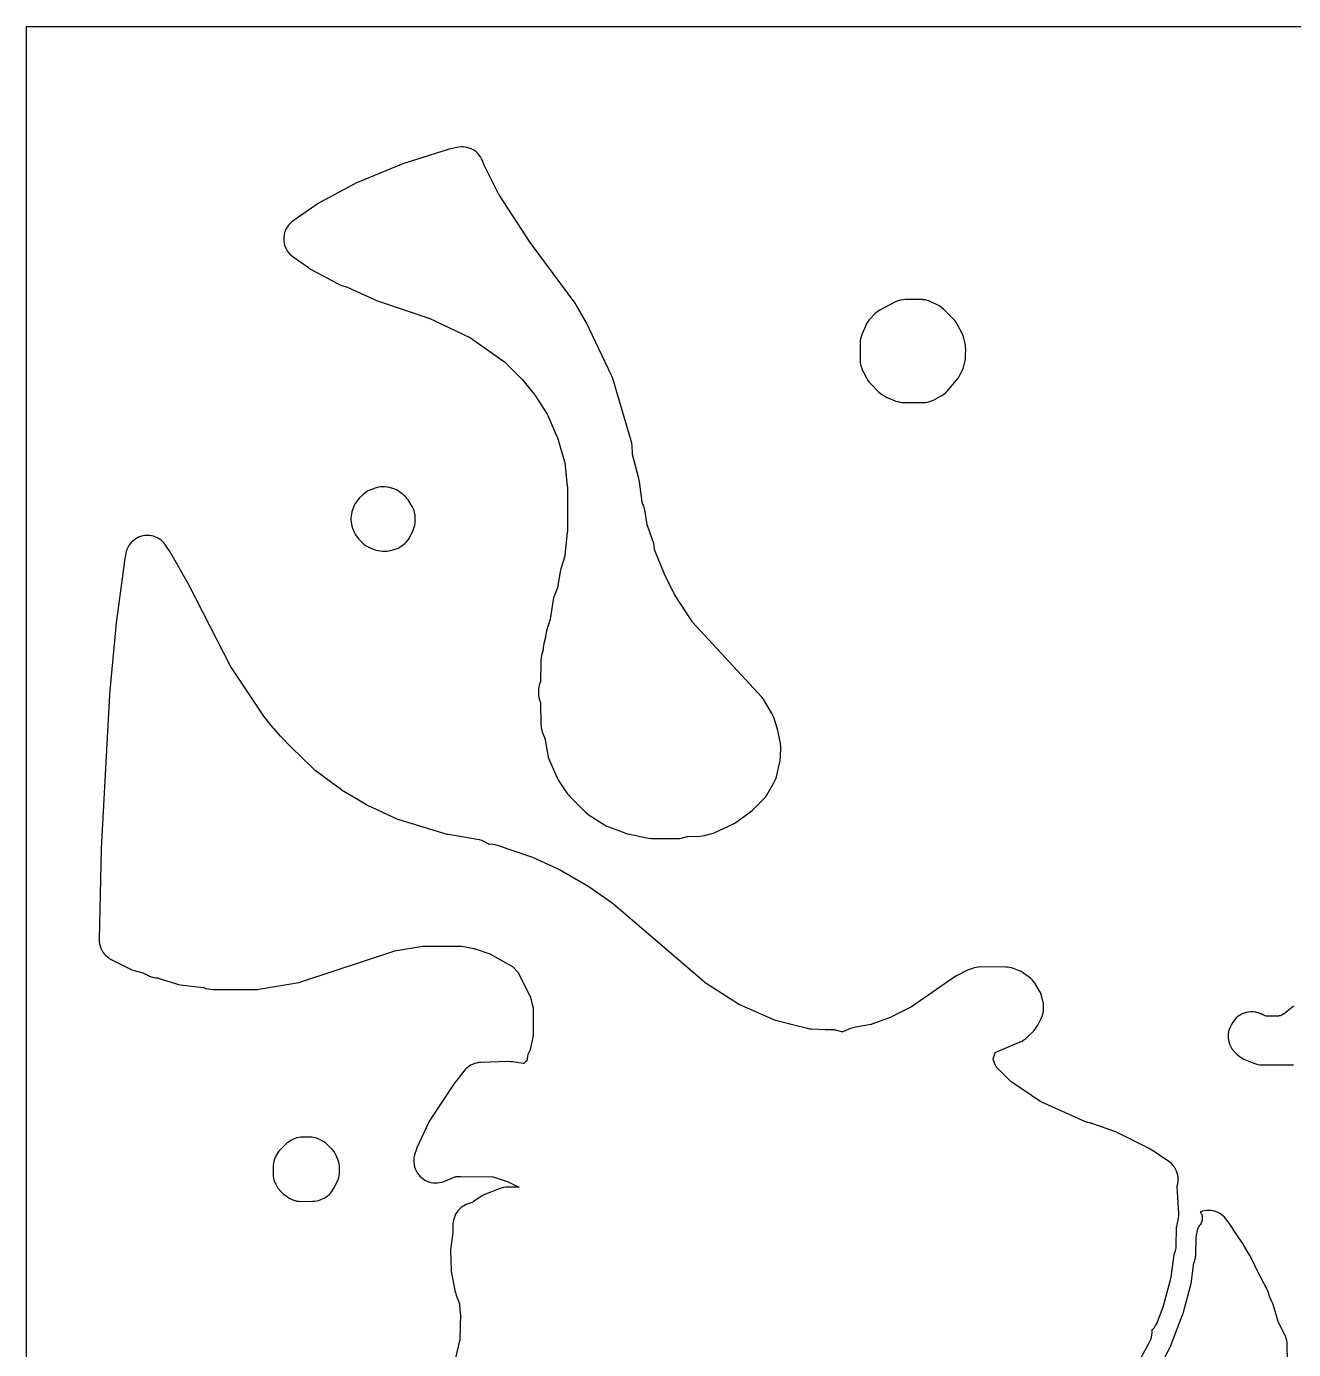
# Model space of a CAD drawing. Header units: millimetres. Extents: x 0 to 300, y 0 to 300.
# Drawn here: x 0 to 144.1, y 149.5 to 300 of the extents above; entities that cross this region are included whole.
import ezdxf

# ---------------------------------------------------------------- set-up
doc = ezdxf.new("R2010")
doc.units = ezdxf.units.MM
doc.layers.add('CUT', color=7, linetype='CONTINUOUS')

msp = doc.modelspace()

# ---------------------------------------------------------------- linework, layer by layer
at = {"layer": 'CUT'}
for points in [[(0, 299.9386), (0.0029, 299.9971), (0.0614, 300), (299.9341, 300), (299.9926, 299.9971), (299.9954, 299.9386), (299.9954, 0.0614), (299.9926, 0.0029), (299.9341, 0), (0.0614, 0), (0.0029, 0.0029), (0, 0.0614)], [(29.2654, 275.6133), (29.2988, 275.3748), (29.3551, 275.1406), (29.4335, 274.9129), (29.5336, 274.6939), (29.6542, 274.4854), (29.7944, 274.2896), (29.9527, 274.1081), (30.1278, 273.9427), (30.318, 273.795), (32.0663, 272.5668), (32.3145, 272.4133), (35.4522, 270.7171), (35.6623, 270.6159), (35.8809, 270.5348), (36.1061, 270.4743), (36.2884, 270.4343), (36.3085, 270.4294), (36.3931, 270.4008), (36.412, 270.3926), (39.5606, 268.9271), (39.8189, 268.824), (45.6573, 266.861), (45.7217, 266.8373), (45.7847, 266.8098), (50.4138, 264.6324), (50.4187, 264.63), (50.4916, 264.588), (50.5075, 264.5774), (54.2668, 261.9268), (54.2711, 261.9237), (54.333, 261.8723), (54.3463, 261.8597), (56.3131, 259.91), (56.3554, 259.8659), (56.3954, 259.8196), (57.7728, 258.1409), (57.8183, 258.0818), (57.86, 258.0199), (59.2044, 255.8847), (59.2477, 255.8101), (59.2855, 255.7326), (60.3279, 253.3803), (60.3564, 253.3101), (60.3804, 253.2382), (61.2017, 250.4858), (61.2063, 250.4691), (61.221, 250.396), (61.2232, 250.3788), (61.5028, 247.7582), (61.5078, 247.695), (61.5095, 247.6317), (61.5095, 242.5539), (61.5079, 242.4912), (61.5029, 242.4287), (61.2317, 239.8586), (61.2293, 239.8403), (61.2132, 239.7625), (61.2082, 239.7448), (60.7685, 238.3278), (60.6897, 237.9948), (60.3848, 236.1515), (60.3811, 236.1322), (60.3587, 236.0507), (60.3521, 236.0323), (59.9909, 235.1069), (59.9025, 234.8357), (59.8456, 234.5561), (59.5604, 232.5871), (59.5545, 232.553), (59.5396, 232.4868), (59.5346, 232.4696), (59.1518, 231.2645), (59.0965, 231.0613), (59.0586, 230.8541), (59.0382, 230.6445), (59.0327, 230.5436), (58.8411, 229.8127), (58.7893, 229.564), (58.763, 229.3113), (58.7522, 229.1081), (58.5841, 228.4678), (58.526, 228.1773), (58.5026, 227.8819), (58.5011, 227.8027), (58.4888, 227.6357), (58.4504, 225.4675), (58.441, 225.4267), (58.4351, 225.408), (58.3542, 225.174), (58.2768, 224.9002), (58.2309, 224.6194), (58.2173, 224.3353), (58.2185, 224.2038), (58.236, 223.9297), (58.2835, 223.6592), (58.3604, 223.3956), (58.4372, 223.1775), (58.4434, 223.1584), (58.4533, 223.1163), (58.4587, 223.0734), (58.4595, 223.0534), (58.5022, 220.6087), (58.5151, 220.3943), (58.5464, 220.1818), (58.5959, 219.9728), (58.6631, 219.7688), (58.9744, 218.9446), (58.9805, 218.9272), (59.0012, 218.8503), (59.0047, 218.8322), (59.2922, 217.1065), (59.3356, 216.9), (59.3963, 216.6979), (59.4738, 216.5016), (60.3502, 214.5307), (60.4516, 214.3279), (60.571, 214.1351), (61.5017, 212.7742), (61.6433, 212.5867), (61.8019, 212.4134), (63.5885, 210.6355), (63.7854, 210.4592), (63.9999, 210.3048), (65.7366, 209.1881), (65.9708, 209.0547), (66.218, 208.9474), (68.0442, 208.2689), (68.0631, 208.2619), (68.0874, 208.2548), (68.2346, 208.2067), (68.3349, 208.1826), (68.4089, 208.1611), (70.5511, 207.701), (70.8075, 207.6597), (71.0668, 207.6453), (72.1557, 207.6413), (73.5593, 207.6216), (73.8054, 207.6303), (73.8408, 207.635), (74.0046, 207.6344), (74.2476, 207.6454), (74.4883, 207.6799), (74.7246, 207.7376), (75.1289, 207.8575), (75.1341, 207.8589), (75.184, 207.8694), (75.2102, 207.8725), (75.2339, 207.8738), (76.5848, 207.9157), (76.8476, 207.9378), (77.1066, 207.9874), (77.7757, 208.1527), (77.9905, 208.216), (78.1988, 208.2984), (80.242, 209.2141), (80.4714, 209.3315), (80.6875, 209.4718), (82.3684, 210.6911), (82.5298, 210.8186), (82.6801, 210.959), (83.8534, 212.1482), (83.9944, 212.3036), (84.1218, 212.4703), (84.2348, 212.6471), (85.005, 213.9713), (85.1178, 214.1893), (85.2088, 214.4174), (85.2769, 214.6532), (85.6767, 216.3453), (85.7233, 216.6012), (85.743, 216.8607), (85.7724, 218.0952), (85.7641, 218.3676), (85.7261, 218.6374), (85.503, 219.7714), (85.4201, 220.0842), (84.9833, 221.3857), (84.8903, 221.6223), (84.7737, 221.8483), (83.9337, 223.2908), (83.7837, 223.5187), (83.6098, 223.729), (75.7542, 232.2344), (75.7505, 232.2386), (75.699, 232.3045), (75.6883, 232.3202), (73.7125, 235.3876), (73.6804, 235.4405), (73.651, 235.4949), (72.5842, 237.6033), (72.5611, 237.6516), (72.5403, 237.7009), (71.4619, 240.4115), (71.4561, 240.427), (71.4458, 240.4613), (71.4393, 240.4935), (71.4359, 240.5175), (71.3893, 240.9248), (71.3375, 241.2201), (71.2506, 241.5072), (70.611, 243.2386), (70.6052, 243.2555), (70.5855, 243.3301), (70.5821, 243.3477), (70.3041, 245.03), (70.2573, 245.2504), (70.1909, 245.4658), (70.1054, 245.6743), (70.0509, 245.7919), (70.0432, 245.8095), (70.0298, 245.8485), (70.0204, 245.8886), (70.0174, 245.9075), (69.715, 248.2546), (69.6542, 248.5671), (68.9326, 251.3283), (68.9282, 251.3471), (68.9155, 251.4291), (68.9141, 251.4483), (68.8707, 252.2973), (68.8381, 252.5921), (68.7707, 252.8809), (66.6751, 259.9443), (66.6122, 260.1295), (66.5349, 260.3093), (63.6464, 266.3662), (63.5512, 266.5466), (62.5442, 268.2787), (62.3917, 268.5103), (57.393, 275.2577), (57.372, 275.287), (57.3518, 275.317), (53.7463, 280.856), (53.7111, 280.9135), (53.6792, 280.973), (52.0893, 284.1514), (52.068, 284.1962), (52.0487, 284.2418), (51.8483, 284.7425), (51.7498, 284.9584), (51.6312, 285.164), (51.4937, 285.3574), (51.3384, 285.5369), (51.1669, 285.7009), (50.9806, 285.8478), (50.7811, 285.9765), (50.5704, 286.0856), (50.3503, 286.1743), (50.1227, 286.2417), (49.8898, 286.2872), (49.6536, 286.3104), (49.4163, 286.3112), (49.18, 286.2894), (48.9468, 286.2453), (48.246, 286.078), (48.0757, 286.031), (42.8172, 284.3754), (42.6173, 284.303), (37.8427, 282.34), (37.6182, 282.2343), (33.424, 280.0004), (33.184, 279.8547), (30.3398, 277.9015), (30.1481, 277.7557), (29.9712, 277.5922), (29.811, 277.4125), (29.6688, 277.2181), (29.5459, 277.011), (29.4435, 276.793), (29.3626, 276.5661), (29.3039, 276.3326), (29.268, 276.0944), (29.2551, 275.8539)], [(95.6482, 259.7992), (95.7968, 259.594), (95.8236, 259.5639), (95.8423, 259.5386), (96.0057, 259.3572), (96.9123, 258.4444), (97.1214, 258.2563), (97.3503, 258.0929), (97.606, 257.9314), (97.8263, 257.8072), (98.0581, 257.706), (98.0592, 257.7056), (98.8838, 257.394), (99.0989, 257.3237), (99.3196, 257.2731), (99.5439, 257.2427), (99.7701, 257.2327), (101.997, 257.2352), (102.2322, 257.2466), (102.4653, 257.28), (102.6942, 257.3352), (102.9169, 257.4117), (103.1314, 257.5088), (103.9604, 257.9323), (104.175, 258.0556), (104.3764, 258.1996), (104.5625, 258.3628), (104.7316, 258.5436), (105.7702, 259.7709), (105.9465, 260.0058), (106.0939, 260.2598), (106.395, 260.8566), (106.5067, 261.1125), (106.5891, 261.3793), (106.7332, 261.9586), (106.7877, 262.251), (106.8071, 262.5477), (106.8115, 263.3234), (106.8042, 263.5292), (106.78, 263.7337), (106.739, 263.9355), (106.5931, 264.5281), (106.5092, 264.8007), (106.3948, 265.0619), (105.8823, 266.0716), (105.7525, 266.2973), (105.6, 266.5082), (105.4263, 266.7022), (104.3232, 267.8121), (104.3212, 267.8142), (104.1108, 268.0032), (103.8804, 268.1672), (103.6329, 268.3042), (102.8408, 268.6858), (102.6345, 268.774), (102.4211, 268.8433), (102.2023, 268.8933), (101.98, 268.9234), (101.9651, 268.9241), (101.9634, 268.9243), (101.9288, 268.9257), (101.7558, 268.9335), (101.7382, 268.9335), (101.7378, 268.9335), (99.9099, 268.9335), (99.6623, 268.9212), (99.4172, 268.8844), (99.3976, 268.8795), (99.3602, 268.8737), (99.1193, 268.8113), (98.8858, 268.7253), (98.662, 268.6165), (97.0613, 267.7374), (96.8579, 267.6127), (96.6672, 267.4691), (96.4911, 267.3079), (96.4854, 267.3022), (95.9678, 266.7811), (95.8075, 266.6035), (95.6649, 266.4113), (95.5414, 266.2064), (95.438, 265.9906), (95.0006, 264.9533), (94.9965, 264.9437), (94.9109, 264.7083), (94.8493, 264.4656), (94.8122, 264.2179), (94.8001, 263.9677), (94.8038, 262.0146), (94.8154, 261.7787), (94.8493, 261.5448), (94.905, 261.3152), (94.9822, 261.0919), (95.0093, 261.0324), (95.0146, 261.0178), (95.0544, 260.9334), (95.0801, 260.8769), (95.0916, 260.8545), (95.1167, 260.8013), (95.182, 260.6786), (95.5212, 260.0184)], [(39.764, 240.436), (39.9965, 240.3782), (40.2334, 240.3428), (40.4726, 240.3303), (40.7759, 240.3289), (40.9859, 240.3369), (41.1944, 240.3624), (41.4001, 240.4053), (41.8021, 240.507), (42.0413, 240.5804), (42.272, 240.6774), (42.4918, 240.797), (42.6985, 240.9379), (42.8875, 241.0811), (43.0642, 241.2282), (43.2266, 241.391), (43.3734, 241.568), (43.5033, 241.7577), (43.6153, 241.9585), (43.9369, 242.6038), (44.0298, 242.8139), (44.103, 243.0316), (44.156, 243.2551), (44.1882, 243.4825), (44.1994, 243.712), (44.2006, 244.1368), (44.1869, 244.4051), (44.1445, 244.6703), (44.0739, 244.9295), (43.9759, 245.1796), (43.8516, 245.4178), (43.5166, 245.9835), (43.4012, 246.1608), (43.2712, 246.3277), (43.1275, 246.483), (42.9871, 246.6226), (42.8064, 246.7854), (42.6108, 246.9299), (42.2579, 247.1649), (42.0701, 247.2784), (41.8731, 247.375), (41.6684, 247.4539), (41.5248, 247.5021), (41.2759, 247.5717), (41.0212, 247.6151), (40.7634, 247.6321), (40.5059, 247.6357), (40.2616, 247.6271), (40.0193, 247.5947), (39.7814, 247.5389), (39.55, 247.4601), (39.074, 247.2714), (38.8447, 247.1668), (38.627, 247.0397), (38.4233, 246.8913), (38.2355, 246.7232), (37.8398, 246.3312), (37.6695, 246.1444), (37.5189, 245.9414), (37.3895, 245.7242), (37.2828, 245.4951), (37.0937, 245.0291), (37.0882, 245.0154), (37.0837, 245.0044), (37.0036, 244.7757), (36.946, 244.5404), (36.9114, 244.3005), (36.9003, 244.0585), (36.9007, 243.889), (36.9125, 243.6523), (36.9466, 243.4178), (37.0028, 243.1876), (37.0088, 243.1703), (37.0118, 243.1583), (37.0886, 242.9391), (37.2697, 242.4903), (37.3706, 242.2712), (37.4923, 242.0627), (37.6335, 241.867), (37.7929, 241.6858), (37.7934, 241.6853), (37.7944, 241.6842), (38.1612, 241.3057), (38.3502, 241.1299), (38.5564, 240.9744), (38.7774, 240.8411), (39.0111, 240.7312), (39.5382, 240.5159)], [(30.5205, 166.4565), (30.7478, 166.4044), (30.979, 166.3738), (31.212, 166.3649), (31.2199, 166.365), (32.5285, 166.3759), (32.754, 166.388), (32.9774, 166.4203), (33.1971, 166.4727), (33.411, 166.5447), (33.6177, 166.6357), (33.8408, 166.7463), (34.044, 166.859), (34.2358, 166.9901), (34.4146, 167.1384), (34.5788, 167.3027), (34.7271, 167.4815), (34.8582, 167.6732), (34.9709, 167.8764), (35.3538, 168.6491), (35.4462, 168.8594), (35.519, 169.0773), (35.5714, 169.301), (35.6031, 169.5285), (35.6137, 169.758), (35.6139, 170.1137), (35.6027, 170.3512), (35.569, 170.5865), (35.5131, 170.8176), (35.4354, 171.0423), (35.253, 171.4991), (35.1472, 171.7291), (35.0188, 171.9473), (34.8689, 172.1514), (34.6992, 172.3393), (34.2099, 172.8285), (34.0066, 173.0108), (33.7845, 173.1698), (33.5464, 173.3036), (33.3186, 173.4158), (33.1076, 173.5079), (32.8891, 173.5801), (32.6649, 173.632), (32.4368, 173.663), (32.2069, 173.6729), (31.4224, 173.6706), (31.1906, 173.6591), (30.961, 173.6262), (30.7353, 173.5722), (30.5157, 173.4975), (30.3039, 173.4027), (30.0657, 173.2826), (29.8324, 173.1487), (29.6149, 172.9906), (29.4157, 172.81), (28.8763, 172.2657), (28.6974, 172.0644), (28.5411, 171.8452), (28.4094, 171.6103), (28.3023, 171.3928), (28.298, 171.3841), (28.2049, 171.1704), (28.1321, 170.949), (28.0803, 170.7217), (28.0498, 170.4906), (28.041, 170.2577), (28.048, 169.4721), (28.0619, 169.2296), (28.0993, 168.9896), (28.1599, 168.7544), (28.2429, 168.5261), (28.3478, 168.307), (28.465, 168.0897), (28.6011, 167.8663), (28.7598, 167.6584), (28.7907, 167.6256), (28.8235, 167.584), (29.0036, 167.3986), (29.2018, 167.2328), (29.6885, 166.8668), (29.8812, 166.7355), (30.0853, 166.6227), (30.299, 166.5294)]]:
    msp.add_lwpolyline(points, close=True, dxfattribs=at)
for points in [[(125.829, 146.8656), (127.7169, 150.3615), (127.8505, 150.6517), (127.8674, 150.6958), (127.9437, 150.9271), (127.9971, 151.1648), (128.0272, 151.4066), (128.0335, 151.6501), (128.0247, 151.7731), (128.1009, 151.845), (128.2636, 152.0324), (128.407, 152.2351), (128.5295, 152.4509), (128.63, 152.6779), (129.2357, 154.252), (129.3149, 154.4941), (130.1175, 157.4475), (130.1844, 157.783), (130.5057, 160.2718), (130.5085, 160.29), (130.5169, 160.3271), (130.5286, 160.3633), (130.5355, 160.3804), (130.5496, 160.4132), (130.6347, 160.6401), (130.6973, 160.8742), (130.737, 161.1133), (130.7534, 161.355), (130.791, 163.3192), (130.7918, 163.3388), (130.8014, 163.4197), (130.8052, 163.439), (130.8667, 163.7175), (130.9846, 164.2522), (131.0239, 164.4796), (131.042, 164.7096), (131.0389, 164.9404), (130.9644, 166.1832), (130.8544, 168.0186), (130.8538, 168.081), (130.8584, 168.0961), (130.8682, 168.1285), (130.9273, 168.3659), (130.9629, 168.6079), (130.9747, 168.8522), (130.9626, 169.0964), (130.9267, 169.3384), (130.8673, 169.5756), (130.785, 169.8059), (130.6806, 170.0271), (130.5551, 170.237), (130.4097, 170.4337), (130.2457, 170.6152), (130.0648, 170.7798), (129.8687, 170.9259), (127.9658, 172.2041), (127.8953, 172.2453), (127.8621, 172.2671), (127.7761, 172.3148), (127.6914, 172.3641), (126.928, 172.7465), (124.6601, 173.8901), (124.554, 173.9356), (124.1491, 174.1384), (123.8691, 174.2579), (121.1615, 175.2233), (120.9357, 175.2919), (120.7044, 175.339), (120.6607, 175.3437), (120.4751, 175.4067), (120.424, 175.4253), (120.3739, 175.4462), (115.4559, 177.6317), (115.4509, 177.6341), (115.3769, 177.6746), (115.3607, 177.685), (112.0544, 179.9143), (112.0504, 179.9172), (111.9909, 179.964), (111.978, 179.9755), (111.9011, 180.0471), (110.2949, 181.6632), (110.2828, 181.676), (110.2588, 181.7051), (110.2407, 181.7382), (110.2333, 181.7541), (109.9241, 182.4695), (109.9177, 182.4855), (109.9063, 182.5204), (109.9149, 182.5558), (109.9202, 182.5724), (110.1519, 183.2443), (110.1579, 183.2605), (110.1731, 183.294), (110.2055, 183.3114), (110.2213, 183.3185), (113.0152, 184.5), (113.2333, 184.6049), (113.4402, 184.7304), (113.634, 184.8754), (113.8129, 185.0384), (114.5456, 185.7741), (114.7187, 185.9669), (114.8709, 186.1766), (115.0006, 186.401), (115.3923, 187.1677), (115.5039, 187.4195), (115.5871, 187.6821), (115.641, 187.9522), (115.6648, 188.2266), (115.6725, 188.4714), (115.6693, 188.6978), (115.6457, 188.923), (115.6018, 189.1452), (115.4848, 189.6225), (115.4078, 189.8769), (115.3043, 190.1218), (115.1753, 190.3543), (114.6589, 191.1788), (114.5273, 191.3687), (114.3787, 191.5457), (114.2144, 191.7082), (114.0358, 191.8549), (113.4378, 192.3014), (113.2422, 192.4335), (113.0351, 192.5466), (112.8181, 192.6396), (112.2313, 192.8591), (112.0202, 192.9276), (111.8038, 192.977), (111.5839, 193.0071), (111.3622, 193.0176), (108.4876, 193.0254), (108.2511, 193.0148), (108.0166, 192.9819), (107.7863, 192.927), (107.4545, 192.8311), (107.2349, 192.7564), (107.0233, 192.6617), (105.7538, 192.0215), (105.4496, 191.8401), (100.6492, 188.4933), (100.5767, 188.4465), (100.5009, 188.4051), (98.4591, 187.3836), (98.4025, 187.3571), (98.3445, 187.3336), (96.1475, 186.5093), (96.1302, 186.5034), (96.0542, 186.483), (96.0363, 186.4795), (94.2838, 186.1876), (93.9915, 186.1207), (93.7093, 186.0192), (92.8252, 185.6401), (92.8074, 185.633), (92.7682, 185.6208), (92.7282, 185.6296), (92.7098, 185.6351), (92.5623, 185.684), (92.4349, 185.7291), (92.1837, 185.8036), (92.1406, 185.8116), (92.1232, 185.8164), (92.0007, 185.8375), (91.926, 185.8513), (91.9156, 185.8522), (91.8784, 185.8586), (91.6306, 185.8763), (90.836, 185.8934), (89.2598, 185.9343), (89.2393, 185.9354), (89.161, 185.946), (89.0831, 185.9638), (88.704, 186.0582), (88.5147, 186.1054), (87.5796, 186.3384), (85.1685, 186.9392), (81.1072, 188.7123), (81.0965, 188.7176), (81.0911, 188.7203), (81.0859, 188.723), (81.079, 188.7265), (81.0526, 188.7405), (80.9883, 188.7788), (77.1827, 191.2326), (77.1164, 191.2786), (77.0533, 191.329), (66.7825, 200.1246), (66.5988, 200.2676), (63.965, 202.1281), (63.7825, 202.2455), (60.63, 204.0849), (60.4038, 204.2019), (57.6026, 205.4741), (57.3591, 205.5696), (53.565, 206.8338), (53.3119, 206.9036), (53.0528, 206.9464), (52.6101, 206.996), (52.593, 206.9983), (52.5565, 207.0058), (52.5225, 207.0197), (52.5068, 207.0274), (52.0131, 207.2842), (51.7743, 207.3929), (51.5255, 207.476), (51.2693, 207.5325), (47.9987, 208.0759), (47.9247, 208.0906), (47.8516, 208.11), (42.3868, 209.7494), (42.3074, 209.7763), (42.2301, 209.8087), (38.7353, 211.421), (38.7043, 211.4363), (38.6777, 211.4513), (37.4666, 212.1762), (35.8443, 213.1526), (35.831, 213.161), (35.8258, 213.1646), (34.4355, 214.1887), (32.8439, 215.3669), (32.8178, 215.3877), (32.8058, 215.3981), (32.6372, 215.5538), (30.0677, 218.0799), (28.8969, 219.2672), (27.8688, 220.4639), (27, 221.5532), (23.2768, 227.1146), (23.2399, 227.1734), (23.2064, 227.2342), (18.471, 236.4767), (18.4164, 236.5775), (16.2598, 240.35), (16.1521, 240.5219), (15.8114, 241.0194), (15.6624, 241.2154), (15.4949, 241.3959), (15.3105, 241.5589), (15.1108, 241.7031), (14.898, 241.8269), (14.6741, 241.9292), (14.4411, 242.009), (14.2015, 242.0654), (13.9574, 242.098), (13.7114, 242.1065), (13.4657, 242.0907), (13.2227, 242.0508), (12.9848, 241.9872), (12.7544, 241.9005), (12.5336, 241.7916), (12.3246, 241.6614), (12.1294, 241.5114), (11.9499, 241.3429), (11.7878, 241.1575), (11.6448, 240.9571), (11.5222, 240.7436), (11.4211, 240.519), (11.3427, 240.2857), (11.2876, 240.0457), (11.1095, 239.0471), (11.0918, 238.9327), (10.1654, 231.8572), (10.1552, 231.7661), (9.4324, 224.0612), (9.425, 223.9618), (8.4863, 206.4881), (8.4833, 206.406), (8.2701, 196.1695), (8.2777, 195.9152), (8.3112, 195.663), (8.3701, 195.4155), (8.4538, 195.1753), (8.5616, 194.9449), (8.6922, 194.7266), (8.8443, 194.5226), (9.0163, 194.3352), (9.2065, 194.1663), (9.4129, 194.0176), (9.6333, 193.8905), (11.7603, 192.8052), (11.9904, 192.7021), (12.2296, 192.6227), (13.2524, 192.3396), (13.2711, 192.3338), (13.3496, 192.303), (13.3672, 192.2945), (13.7886, 192.0762), (14.0042, 191.9772), (14.2281, 191.8991), (14.4585, 191.8426), (14.6931, 191.8082), (14.8643, 191.7913), (14.8844, 191.7888), (14.97, 191.7709), (14.9894, 191.7652), (17.0508, 191.0964), (17.2892, 191.0319), (17.5328, 190.9912), (20.0509, 190.6977), (20.0699, 190.695), (20.151, 190.677), (20.1694, 190.6714), (20.399, 190.5952), (20.3991, 190.5952), (20.6548, 190.5251), (20.9165, 190.4824), (21.1813, 190.4678), (26.0076, 190.4567), (26.009, 190.4568), (26.0098, 190.4568), (26.2242, 190.4655), (26.4371, 190.4926), (30.9569, 191.266), (31.141, 191.3047), (31.3217, 191.3571), (31.3218, 191.3572), (41.7819, 194.8236), (41.7864, 194.825), (41.8559, 194.8428), (41.8719, 194.8459), (45.0602, 195.3977), (45.0657, 195.3985), (45.149, 195.4059), (45.168, 195.4064), (49.346, 195.3974), (49.3633, 195.3969), (49.4376, 195.3899), (49.4546, 195.3871), (50.8666, 195.1216), (50.9457, 195.1039), (51.0234, 195.0809), (52.5948, 194.5568), (52.6114, 194.5508), (52.681, 194.5201), (52.6966, 194.5119), (55.2148, 193.1057), (55.2312, 193.096), (55.2648, 193.0725), (55.2958, 193.0457), (55.3092, 193.0323), (55.8854, 192.4228), (55.8977, 192.4091), (55.9219, 192.3778), (55.943, 192.3443), (55.9516, 192.3281), (57.2627, 189.7045), (57.2713, 189.6861), (57.3019, 189.6037), (57.3074, 189.5842), (57.5903, 188.4622), (57.595, 188.4411), (57.6072, 188.3489), (57.6082, 188.3273), (57.6299, 187.0927), (57.6297, 185.7362), (57.6297, 185.5251), (57.6297, 185.4882), (57.6297, 185.3876), (57.6256, 185.3388), (57.5994, 185.0291), (57.3725, 183.9432), (57.2922, 183.6853), (57.2702, 183.6145), (57.1257, 183.2959), (57.0341, 183.0637), (56.9661, 182.8236), (56.9223, 182.5779), (56.9047, 182.3462), (56.746, 182.2253), (56.5667, 182.0583), (56.5575, 182.0489), (56.4975, 182.0544), (55.2555, 182.2311), (55.0436, 182.2521), (54.8306, 182.255), (51.6571, 182.1627), (51.4151, 182.1439), (51.1761, 182.1017), (50.9424, 182.0365), (50.716, 181.949), (50.4992, 181.84), (50.294, 181.7104), (50.1024, 181.5616), (50.0759, 181.5388), (49.8927, 181.365), (49.728, 181.1735), (48.8249, 180.0094), (48.7221, 179.8668), (45.9015, 175.6493), (45.7955, 175.4759), (45.7039, 175.2945), (44.4066, 172.442), (44.3105, 172.1973), (44.1644, 171.7586), (44.0981, 171.5213), (44.0555, 171.2785), (44.037, 171.0328), (44.0428, 170.7864), (44.0729, 170.5418), (44.1268, 170.3013), (44.2042, 170.0673), (44.3043, 169.8421), (44.426, 169.6278), (44.5682, 169.4266), (44.7296, 169.2403), (44.9085, 169.0708), (45.1033, 168.9198), (45.3119, 168.7887), (45.5325, 168.6787), (45.7628, 168.591), (46.0007, 168.5264), (46.2437, 168.4856), (46.4896, 168.4688), (46.7359, 168.4764), (46.9803, 168.5081), (47.2204, 168.5638), (47.4538, 168.6429), (48.8215, 169.1826), (48.8394, 169.1891), (48.8771, 169.2), (48.9161, 169.2034), (48.9351, 169.2037), (49.362, 169.2001), (49.3632, 169.2), (52.9596, 169.1698), (52.9801, 169.1691), (53.0223, 169.1643), (53.0637, 169.1553), (53.0833, 169.1493), (54.783, 168.5877), (54.8668, 168.5566), (54.948, 168.5194), (55.993, 167.9948), (56.0376, 167.9696), (55.9864, 167.9675), (54.7116, 167.9782), (54.4717, 167.9687), (54.2339, 167.9362), (54.0002, 167.8811), (53.7729, 167.8038), (52.1891, 167.1789), (51.9364, 167.0625), (51.6981, 166.9187), (50.8408, 166.334), (50.7903, 166.3013), (50.7741, 166.2913), (50.6736, 166.2361), (50.5733, 166.193), (50.4647, 166.1582), (50.2436, 166.0991), (50.0198, 166.0156), (49.8051, 165.9112), (49.6013, 165.7868), (49.4103, 165.6435), (49.2338, 165.4826), (49.0735, 165.3057), (48.9308, 165.1142), (48.807, 164.91), (48.7032, 164.695), (48.6205, 164.471), (48.5595, 164.2401), (48.5208, 164.0045), (48.5048, 163.7662), (48.489, 162.9584), (48.4856, 162.888), (48.478, 162.8179), (48.2421, 161.1162), (48.2218, 160.9043), (48.2197, 160.6914), (48.2876, 158.611), (48.3033, 158.401), (48.3367, 158.193), (48.77, 156.0678), (48.8137, 155.8879), (48.8706, 155.7117), (49.2295, 154.7262), (49.2348, 154.7105), (49.2441, 154.6759), (49.2497, 154.6435), (49.2524, 154.6194), (49.339, 153.5955), (49.3426, 153.5325), (49.3429, 153.4694), (49.2845, 150.7554), (49.2836, 150.7361), (49.2733, 150.6535), (49.2694, 150.6346), (48.7202, 148.2524)], [(144.1229, 188.5487), (143.8892, 188.4039), (143.6728, 188.2344), (143.2223, 187.8396), (143.1799, 187.8042), (143.1662, 187.7932), (143.0811, 187.731), (142.9909, 187.6766), (142.9755, 187.6682), (142.9264, 187.6429), (142.7381, 187.5509), (142.6865, 187.5272), (142.67, 187.52), (142.5688, 187.4815), (142.4695, 187.4538), (142.3682, 187.4352), (142.2604, 187.4254), (142.2424, 187.4245), (142.1856, 187.4232), (141.1939, 187.4232), (141.1318, 187.4248), (141.1121, 187.4258), (140.9944, 187.4375), (140.8839, 187.4597), (140.7762, 187.4928), (140.6723, 187.5364), (140.552, 187.6016), (140.5198, 187.6191), (140.5137, 187.6224), (140.5135, 187.6221), (140.4637, 187.6461), (140.4008, 187.6802), (140.3393, 187.706), (140.3032, 187.7234), (140.2599, 187.7393), (140.1715, 187.7764), (140.0969, 187.7993), (140.0777, 187.8063), (140.0514, 187.8132), (139.9338, 187.8493), (139.8481, 187.8665), (139.8452, 187.8673), (139.8406, 187.868), (139.69, 187.8982), (139.4425, 187.9227), (139.1939, 187.9225), (138.9465, 187.8976), (138.7028, 187.8482), (138.4652, 187.7749), (138.236, 187.6783), (138.0176, 187.5595), (137.8121, 187.4195), (137.6215, 187.2598), (137.4477, 187.0819), (137.2924, 186.8877), (137.1572, 186.679), (136.9902, 186.3907), (136.8742, 186.1648), (136.7817, 185.9283), (136.7137, 185.6837), (136.6709, 185.4334), (136.6537, 185.1801), (136.6622, 184.9263), (136.6965, 184.6748), (136.7561, 184.4279), (136.7601, 184.4165), (136.7636, 184.4023), (136.8482, 184.1643), (136.9564, 183.9361), (137.087, 183.72), (137.2388, 183.5182), (137.4102, 183.3327), (137.6821, 183.0666), (137.8575, 182.9104), (138.0468, 182.7714), (138.2483, 182.6508), (138.4603, 182.5496), (139.565, 182.0844), (139.798, 181.9997), (140.0382, 181.9384), (140.2834, 181.9013), (140.3342, 181.8986), (140.3963, 181.8898), (140.6335, 181.8788), (143.8833, 181.8824), (144.1081, 181.8927)], [(143.4262, 148.2044), (143.3784, 150.1003), (143.363, 150.321), (143.3282, 150.5395), (143.2958, 150.6683), (143.2932, 150.6815), (143.2896, 150.693), (143.2742, 150.7541), (143.2339, 150.8697), (143.2104, 150.9446), (143.0991, 151.1969), (142.3917, 152.5874), (142.3597, 152.6565), (142.3444, 152.6949), (142.3425, 152.6999), (142.3377, 152.7146), (141.7632, 154.6387), (141.7019, 154.8186), (141.6272, 154.9934), (141.3999, 155.4732), (141.1993, 156.0648), (141.1282, 156.2498), (141.0427, 156.4287), (140.1156, 158.1853), (139.2916, 159.9253), (139.1336, 160.2096), (138.6567, 160.9495), (138.4463, 161.3481), (138.2793, 161.6208), (137.6301, 162.5425), (136.7696, 163.8776), (136.6291, 164.0741), (136.3874, 164.3797), (136.2262, 164.5643), (136.0477, 164.7321), (135.8536, 164.8817), (135.6458, 165.0115), (135.4262, 165.1204), (135.1971, 165.2072), (134.9606, 165.2713), (134.7189, 165.3118), (134.4744, 165.3285), (134.2295, 165.3212), (133.9865, 165.2899), (133.7477, 165.235), (133.5154, 165.157), (133.492, 165.1465), (133.4981, 165.1388), (133.5614, 165.0395), (133.6146, 164.9346), (133.6574, 164.825), (133.6892, 164.7117), (133.7097, 164.5958), (133.7188, 164.4784), (133.7164, 164.3608), (133.7025, 164.2439), (133.6771, 164.129), (133.6407, 164.0171), (133.5934, 163.9093), (133.5358, 163.8067), (133.4685, 163.7102), (133.3617, 163.5722), (133.2941, 163.4644), (133.2373, 163.3505), (133.192, 163.2316), (133.1507, 163.0803), (133.1437, 163.0484), (133.0184, 162.4805), (132.992, 162.3245), (132.9811, 162.1666), (132.9457, 160.3161), (132.9448, 160.287), (132.9422, 160.2264), (132.9406, 160.1974), (132.9393, 160.1782), (132.934, 160.1203), (132.9206, 160.0055), (132.9015, 159.8908), (132.8783, 159.7833), (132.8482, 159.6709), (132.8129, 159.5609), (132.7938, 159.506), (132.7871, 159.488), (132.7766, 159.4608), (132.7607, 159.4215), (132.7155, 159.2938), (132.6877, 159.1872), (132.6646, 159.0536), (132.396, 156.9734), (132.3901, 156.9327), (132.3762, 156.8483), (132.3689, 156.8079), (132.3552, 156.7393), (132.3465, 156.6992), (132.3269, 156.6159), (132.3168, 156.5761), (131.5379, 153.7097), (131.5295, 153.6803), (131.5112, 153.6192), (131.5021, 153.59), (131.4859, 153.5406), (131.476, 153.5116), (131.4546, 153.4516), (131.444, 153.4229), (130.1074, 149.9489), (130.093, 149.9133), (130.062, 149.8397), (130.0465, 149.8046), (130.0192, 149.7453), (130.0026, 149.7108), (129.967, 149.6393), (129.9493, 149.6053), (128.1293, 146.2352)]]:
    msp.add_lwpolyline(points, dxfattribs=at)

doc.saveas('drawing.dxf')
